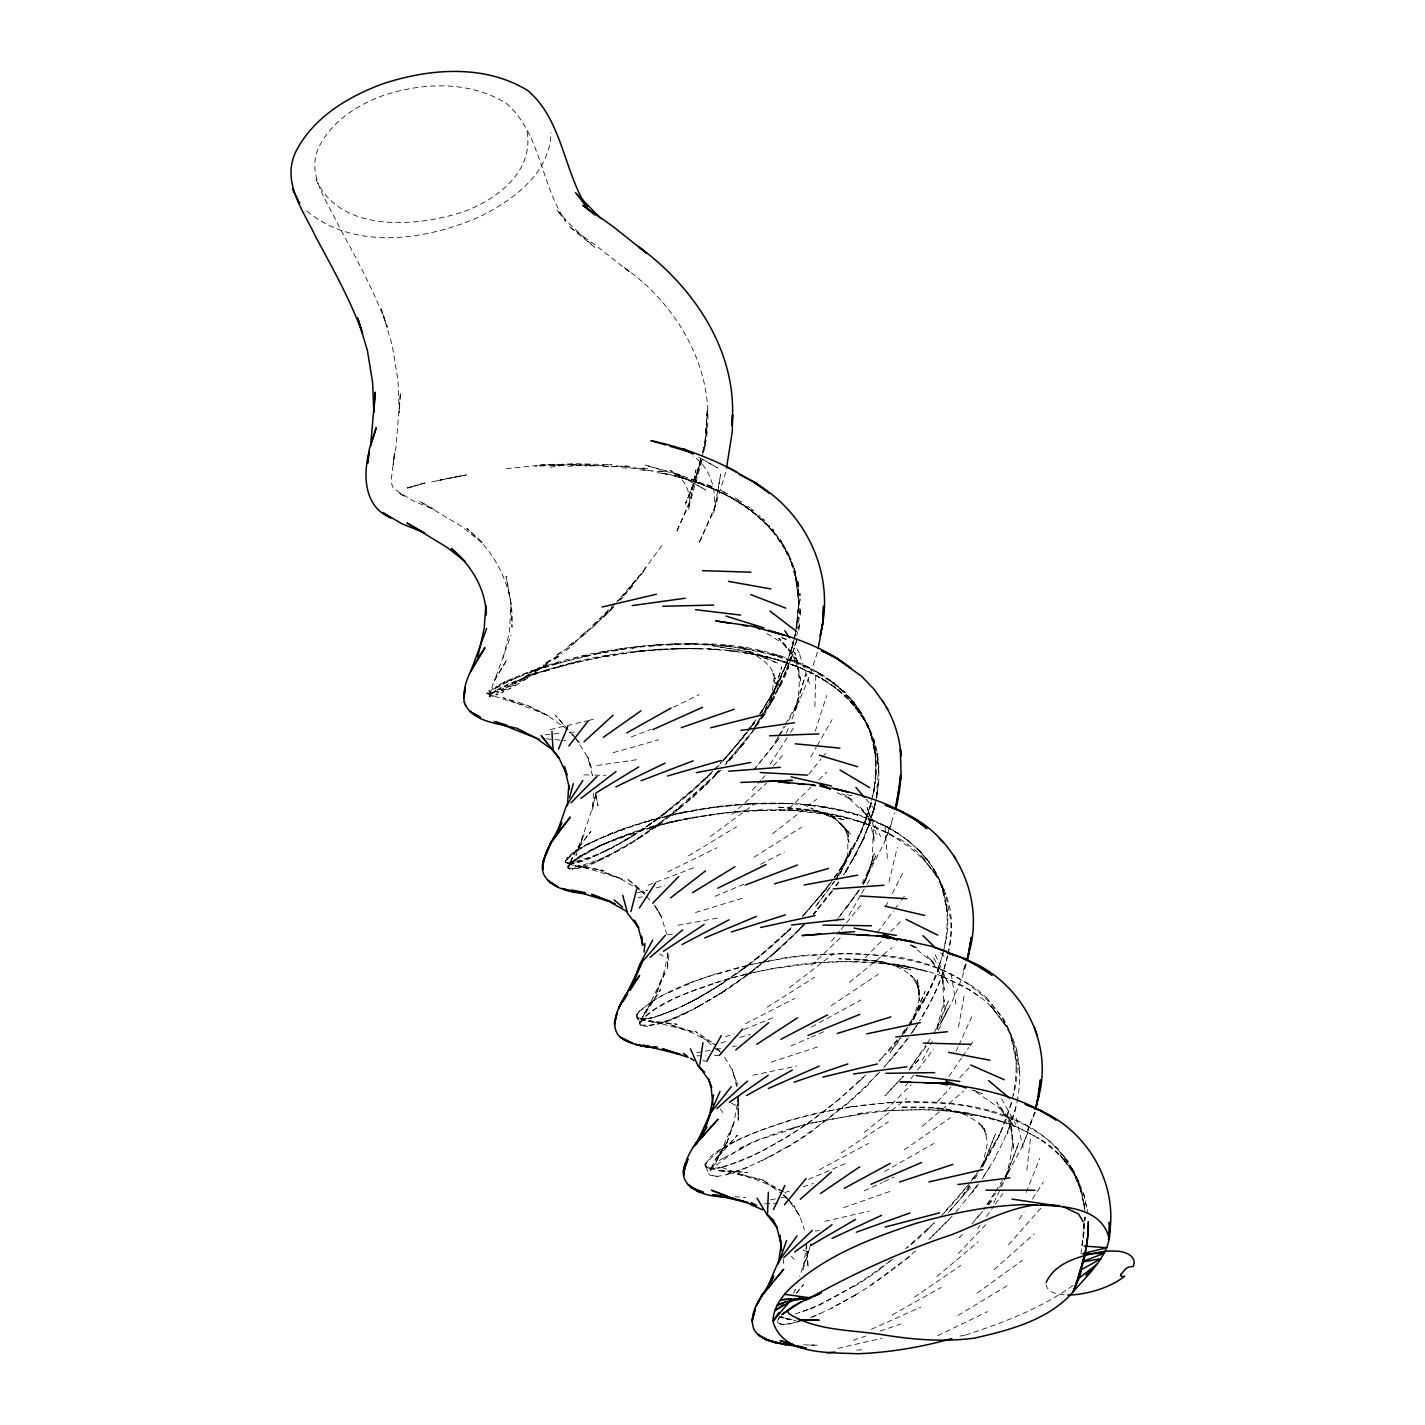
<?xml version="1.0" encoding="UTF-8"?>
<svg xmlns="http://www.w3.org/2000/svg" width="1425" height="1425" viewBox="0 0 1425 1425"><rect width="100%" height="100%" fill="white"/><g stroke="black" fill="none" stroke-linecap="round" stroke-linejoin="round"><path stroke-width="0.75" stroke-dasharray="5 3.75" d="M394.458 452.812L393.14 464.888L395.901 447.895L400.443 392.427L399.267 412.716L397.913 379.673L392.089 344.601L381.383 309.047L387.315 327.216C374.579 291.608 356.41 258.424 338.366 225.293C326.895 199.999 304.077 172.443 320.536 143.996C333.468 120.537 357.176 105.236 381.722 96.027C421.853 82.347 469.342 80.317 506.409 103.402C540.681 133.38 540.859 184.84 565.743 221.249L556.73 209.76L569.804 224.242L594.546 247.238L568.539 226.041L597.324 246.561L630.562 272.816L623.135 266.707C681.275 307.105 720.89 379.014 704.057 450.692M567.72 729.671L546.701 714.994L503.292 697.769L525.077 704.306C528.586 708.439 469.983 688.15 491.091 694.349L487.493 693.209L489.256 696.736L494.065 680.669L507.068 659.454L494.493 680.562L510.969 635.087M667.613 952.88L667.238 969.641L669.073 953.414M737.812 1099.655L738.257 1120.228L738.809 1096.359L733.964 1122.277L726.109 1144.987L734.32 1121.938L715.368 1163.37L728.104 1140.445L715.207 1159.897L709.507 1171.154C755.856 1128.921 824.024 1119.355 884.123 1111.072C953.165 1105.96 1042.067 1113.833 1078.921 1181.77L1069.231 1165.597L1060.129 1155.087L1075.43 1175.839L1071.6 1169.302L1082.003 1192.672L1079.616 1185.404L1084.603 1207.438M707.317 410.471L705.179 439.327L707.317 410.471L706.123 432.701L706.818 423.332M814.904 706.586L815.777 673.74M1085.013 1220.423L1085.102 1217.021M800.44 615.19L800.654 607.727L797.697 628.567M799.193 613.391L799.906 593.281L800.458 600.353M878.548 772.813L877.23 752.97L878.548 772.813C879.902 745.756 868.057 718.93 849.318 699.711L865.189 721.068L861.502 714.851L867.878 726.679L872.67 739.504L870.354 732.503L875.894 757.886C868.912 675.058 774.274 644.118 703.22 643.797C632.415 642.55 559.669 654.538 495.936 686.351M877.853 786.386L878.904 779.796L876.072 798.249L878.851 766.401L878.904 779.796L876.892 797.127M593.566 793.137L592.355 810.273L596.113 793.85M1083.392 1238.218L1084.924 1217.378L1080.969 1254.018M1026.837 1170.174L1030.631 1136.954M798.819 630.42L799.817 622.761L796.717 635.514M806.657 1244.417L802.916 1270.12L811.057 1243.811L799.71 1276.283M1082.056 1245.895L1084.122 1231.663L1083.232 1221.795M394.03 456.802L391.572 477.108L391.857 484.696L393.674 488.722L413.321 501.012L434.554 509.633L419.431 501.173L460.934 526.021L483.36 543.798L466.777 528.426C496.185 552.045 514.567 589.095 511.967 627.107L510.31 598.999L506.053 576.163L511.112 603.951L509.348 632.272L502.669 659.864M795.346 633.715C789.717 662.696 775.913 689.468 759.881 714.014L773.312 692.603L787.544 661.699L773.508 691.463M795.684 631.649L798.677 603.06L795.203 575.415L798.908 601.813L796.522 628.763M947.839 953.895C973.293 854.875 860.789 805.837 779.813 809.917C707.655 811.912 628.425 821.655 568.735 865.189L568.13 868.395L574.239 853.041L590.965 831.256L573.331 854.572L568.13 868.395C586.227 870.996 603.719 857.191 619.715 849.977C657.014 828.691 690.804 801.473 720.427 770.444C676.002 809.471 629.048 857.102 569.02 868.359L565.102 861.804C573.242 847.358 592.729 842.603 606.747 835.21C642.978 820.283 681.435 811.039 720.284 806.176C795.203 798.018 892.958 801.438 936.528 873.578A190.148 134.662 -22 0 1 943.671 891.498L947.287 911.644L941.604 886.297L944.062 893.528L939.413 881.487L933.179 870.194L937.044 876.607L921.102 855.784L937.721 877.016A190.398 135.072 -27.3 0 1 945.737 894.668M946.147 938.541L943.653 951.045M958.544 1027.051L964.565 993.172M948.213 953.646L949.228 948.248A190.077 128.214 -37 0 0 950.76 920.443L945.755 894.651M872.688 796.13C902.292 652.65 714.513 629.458 614.781 650.78L622.422 648.464C578.265 658.101 532.398 666.722 492.925 689.878L498.625 684.855L497.165 687.26L505.091 681.56L502.847 684.16L512.964 677.979L509.918 680.794L533.021 670.231L528.835 673.063L545.579 665.974L540.734 668.842L559.223 661.877L553.523 664.816L589.202 654.502L582.362 657.174L605.447 651.225L598.179 653.754L639.967 646.273L631.988 648.286L657.851 644.652L649.622 646.344L675.949 643.69L667.577 645.062L694.135 643.548L685.71 644.563L712.251 644.26L703.79 644.83L730.063 645.792L721.691 645.881L747.448 648.197L739.237 647.876L764.263 651.617L756.319 650.833L780.366 656.034L772.724 654.716L795.577 661.36L788.328 659.526L809.774 667.648L802.988 665.368L822.848 674.987L816.596 672.208L834.694 683.27L829.012 679.974L845.168 692.408L840.127 688.631L854.216 702.454L849.87 698.25L861.911 713.604M702.115 460.453L689.967 502.259L676.216 532.505L691.107 498.394L695.934 469.947L688.435 509.776C692.692 493.852 684.837 477.286 669.928 470.339L705.696 489.951L677.124 473.866L644.866 465.049L680.562 475.629L677.124 473.866C713.533 486.833 750.922 503.381 775.253 534.713C762.233 517.239 744.295 504.236 725.004 494.475L743.316 505.073L738.72 502.152L755.25 514.069L751.26 510.72L765.938 523.973L762.589 520.232L777.017 536.032L772.849 530.884L788.114 553.951M1017.949 1098.176L1014.689 1112.587L1007.154 1134.068L1016.577 1104.909M702.988 451.476L703.825 447.414L702.222 452.527M947.411 955.961C942.602 979.242 931.843 1000.831 919.535 1021.013M871.138 802.524C864.387 830.508 849.799 855.998 833.287 879.314C849.923 855.998 864.067 830.437 871.245 802.542L865.118 821.993L867.54 815.207L858.687 836.938L866.079 818.93L860.468 833.589L844.241 865.759L835.495 879.813L852.364 846.201L840.697 872.812L835.727 879.759L840.697 872.812L847.715 855.267L847.982 831.648L848.944 842.371L845.524 827.818L847.305 833.963L842.781 824.879L845.898 830.437L839.646 822.154L850.743 834.551L834.498 818.182L810.789 808.064L835.62 819.197L843.636 826.589C827.034 807.53 799.763 808.937 776.803 806.978L818.003 811.217L845.257 820.319L810.451 810.059L845.702 817.398L864.423 823.133C800.476 802.702 731.15 808.189 666.686 823.347C632.914 833.75 594.065 841.373 568.058 866.738L575.201 859.222L571.14 862.837M871.583 800.387L874.754 785.371L873.044 795.399M795.435 634.214L793.85 639.896M982.502 1165.864L987.489 1142.868L984.426 1128.564L986.225 1134.692L981.896 1125.75L985.102 1131.218L979.046 1123.114L983.161 1127.371C961.145 1105.23 929.082 1107.011 900.297 1107.065L943.884 1108.329L972.295 1115.508L934.39 1108.133L967.023 1112.729L1004.482 1122.49M1012.249 1098.853C1038.433 1015.117 954.376 958.348 880.294 955.462A189.365 94.193 -3.5 0 0 844.704 953.628L809.845 955.249M668.2 953.361L664.175 971.476L655.981 994.436L665.742 971.066L645.703 1012.765L660.594 989.573L645.614 1011.251L640.092 1022.954L640.466 1024.913C668.521 1027.763 694.581 1007.635 718.574 994.864C749.871 975.092 778.691 951.455 804.27 924.683C771.798 957.297 735.638 986.599 694.901 1008.312L700.209 1005.694L673.989 1018.269L657.37 1024.272M875.484 804.181L864.102 838.025L844.704 873.703M797.038 639.665L785.603 675.022L765.314 713.391M794.616 637.705L791.142 650.744M795.097 635.621L798.089 617.185L797.448 623.277L798.677 603.06L798.802 608.902L797.751 589.291L798.623 594.528C797.537 575.932 791.552 557.727 781.381 542.123L784.943 548.037M489.256 696.736L489.968 693.779L489.06 696.451M888.915 882.146L897.322 847.483M947.874 955.445L941.462 977.318A189.81 113.786 -43.5 0 1 927.978 1006.887L920.425 1019.766M700.69 458.654L695.097 479.976L685.888 502.936L694.634 481.258L701.884 456.891M875.253 802.346C869.731 828.317 857.725 852.399 843.564 874.683L848.231 868.199L843.315 875.199M875.93 799.888L872.26 814.53L874.683 807.726L867.362 828.869L870.212 822.528L860.647 844.366L864.102 838.025L852.56 859.863L856.728 853.308L843.564 874.683M876.464 797.786L877.515 793.6L876.197 798.641M966.257 964.208C959.844 986.937 949.424 1008.366 937.508 1028.707M702.24 456.338L705.072 445.206L703.433 451.529M701.26 459.954L699.639 466.278L701.243 460.222M871.316 802.56L870.23 806.817L871.227 803.005M595.864 793.814L591.054 812.232L575.932 855.517L584.143 834.551L568.094 867.113L569.804 869.303L569.02 868.359L572.993 869.392L571.514 868.769L583.68 866.774L580.866 866.952L599.569 860.451L595.543 861.413L609.17 855.712L604.645 857.137L619.715 849.977L614.727 851.865L643.12 835.602L637.367 838.327L655.66 826.892L649.64 830.045L681.649 806.799L675.29 810.772L694.777 795.453L688.346 799.763L707.744 783.287L701.332 787.954L720.427 770.444M790.519 652.525L793.298 641.998M700.405 460.311L695.097 479.976L685.211 504.218M702.685 451.707L703.825 447.414M936.67 1028.618L944.49 999.798L943.973 1007.368L942.459 976.089L944.365 989.947L941.907 978.494L942.851 980.952L938.362 970.372L927.212 955.961L935.655 964.6L909.898 944.169L917.932 948.355L907.761 944.258M943.243 952.844L938.808 967.468M725.699 472.298L713.889 510.88L698.784 543.531L715.706 504.895L720.623 474.329L713.587 513.606C717.434 492.676 711.52 468.38 693.102 456.053M1011.643 1102.398L1006.923 1117.342A189.187 119.504 -41 0 1 993.474 1146.787L980.293 1168.304M885.548 838.862L894.722 812.909M697.377 473.136L699.8 465.013M913.051 1019.855L919.054 999.727L917.362 978.209L919.428 1000.724L918.733 988.594L919.41 994.828L917.183 984.497L919.446 990.803L915.367 981.291L919.125 986.973L910.237 974.932L917.985 982.733C898.587 958.883 866.881 959.239 838.987 958.811L881.541 961.394L910.433 969.695L873.561 960.717L908.313 966.667L927.23 971.654C859.738 953.61 787.829 961.537 721.531 980.863C693.743 991.64 659.276 998.711 639.95 1023.008L637.064 1017.86L638.364 1019.231L637.83 1018.447C651.261 1021.208 664.442 1013.175 676.697 1008.829C718.913 989.306 756.746 961.216 790.216 929.118L770.604 946.966L743.654 968.501L750.262 963.692C719.055 986.242 686.084 1009.043 648.233 1018.572M488.846 693.548L489.844 690.217L488.65 691.214M700.12 463.677L695.543 478.551L697.769 471.835M817.327 652.24C810.255 675.967 801.028 699.158 788.595 720.605M815.296 731.257L826.66 695.543M1011.322 1103.057L999.388 1135.262L982.484 1166.897L995.309 1134.086L982.876 1166.06M1035.067 1112.355L1022.402 1146.128L1004.322 1179.989L1018.643 1143.331L1006.05 1176.337C1011.162 1156.031 1017.699 1133.231 1004.625 1114.421L1005.747 1116.381L999.032 1107.385L1000.528 1108.828L973.061 1090L982.199 1093.598L972.099 1090.107M965.473 964.03L962.997 971.672L965.758 963.674M864.815 882.592L874.255 853.611L864.975 882.627M568.735 865.189L567.898 867.665M762.339 715.599C777.854 692.336 788.524 666.312 796.807 639.736M904.43 1033.285C931.665 992.334 956.692 942.21 943.582 891.89C925.822 831.933 858.117 808.83 801.687 804.555L810.13 805.036C750.191 799.674 689.397 807.565 632.272 826.197C609.508 835.46 582.291 841.89 565.743 861.145L567.934 863.639L580.349 867.184L603.879 870.443L578.372 865.616L622.672 879.154L599.889 870.39L622.458 879.831L644.902 893.065L626.947 878.477L645.115 894.9M694.634 481.258L695.097 479.976M860.468 833.589L861.804 830.062L842.015 866.56L846.361 859.756L833.233 879.439M891.818 822.831L883.767 843.832L863.212 883.358M1026.232 1192.351L1039.716 1158.489M786.386 733.073L788.809 727.035M792.015 719.002L799.265 700.922M688.809 496.185L692.105 488.116M936.955 1029.278L948.409 1001.009L933.642 1034.194M1034.924 1112.248L1027.692 1130.007L1034.906 1112.319M1022.402 1146.128L1028.512 1131.04M914.227 1017.806L925.074 991.462L910.308 1024.646L914.227 1017.806L909.168 1025.109M787.544 661.699L784.872 667.826L792.656 645.988L778.299 684.944L764.281 712.09M982.484 1166.897L985.388 1160.36L980.774 1167.538M935.798 975.217L929.242 989.93L912.232 1019.249M956.139 1051.116L957.956 1047.126M958.865 1045.131L972.491 1015.188M1005.106 1178.279L1008.259 1171.492L1003.592 1178.742M640.092 1022.954L644.153 1017.201A190.077 26.558 -15.7 0 1 654.805 1009.185L671.763 999.869A189.81 40.826 -9.5 0 1 694.474 990.108L714.673 982.929M993.813 1202.825L1006.21 1176.747M1007.154 1174.752L1010.966 1166.737M793.565 1293.223L795.364 1289.5L793.173 1293.045M705.571 1163.566L711.022 1156.922M636.761 1014.796L640.11 1010.218L637.028 1014.742L638.204 1018.501L650.406 1021.725L676.982 1024.237L649.159 1020.621L694.011 1032.056L669.661 1024.486L692.39 1032.822L715.884 1044.97L695.453 1031.415L720.284 1052.416M861.893 883.518L875.823 855.784L863.354 884.391L872.26 862L873.24 829.688L874.38 841.48L870.515 823.525L865.456 813.461L866.614 815.652L859.685 806.514L868.876 817.024L845.684 795.328L839.717 792.817M1000.635 1132.341L981.095 1166.737M885.495 906.995L888.434 901.206M892.353 893.475L904.109 870.283M940.892 1023.061L948.569 1007.956L942.442 1019.944M918.662 1010.628L925.894 996.485M777.729 1320.476L779.172 1317.733M922.296 1060.236L932.342 1041.337M938.38 1030.008L941.391 1024.326M790.287 658.991L793.672 652.686L784.569 673.989L788.595 667.595L777.765 688.809L782.307 682.45L769.838 703.522L774.577 697.769L764.993 711.948M780.953 677.427L764.691 706.551M487.493 692.728L489.238 694.349M925.716 997.001L908.794 1024.361M759.632 718.61L754.217 728.086L761.021 717.452M760.718 716.704L773.686 693.939L781.791 666.811L770.711 702.97L774.113 677.766L775.2 683.59L772.902 673.099L775.289 679.012C772.243 662.518 756.479 655.963 743.351 648.713L778.335 663.409L745.881 650.94L712.696 645.863L751.901 652.472L745.881 650.94L780.9 660.505L795.72 666.045M777.605 737.883L775.414 741.712L778.709 736.618M778.709 735.959L784.195 726.358M785.282 724.434L797.341 703.327L805.82 674.168L794.063 710.915L797.341 703.327L795.257 709.597C802.863 682.7 800.618 657.174 778.869 638.525L798.962 662.393L778.869 638.525M810.807 756.907L816.133 747.573M817.202 745.702L832.129 719.572M848.908 915.456L860.664 895.221M861.733 893.368L865.99 886.012M867.059 884.177L870.265 878.655M995.754 1157.136L982.163 1178.813M859.026 890.073L836.119 921.191M759.881 714.014L773.312 692.603M969.249 1185.475L963.496 1194.435L969.73 1185.921M973.863 1178.297L976.161 1174.717M994.276 1193.224L983.784 1209.54L998.248 1189.305M995.434 1191.425L1002.434 1180.541M770.177 764.174L789.397 734.303M790.59 732.432L794.206 726.839M982.288 1178.724L991.889 1163.815M779.813 734.926L785.317 726.429M974.593 1179.063L977.977 1173.844M1019.213 1219.408L1024.023 1211.962M1032.448 1198.959L1043.296 1182.233M999.459 1187.435L1003.093 1181.859M764.299 714.94L744.313 743.013L726.625 763.818M778.139 1319.176L779.048 1317.787M914.529 1028.85L916.916 1025.216M760.825 713.141L764.512 707.619L760.772 712.874M911.02 1033.713L918.323 1022.829M755.446 725.788L763.782 713.729M926.25 1046.342L910.058 1068.02L925.947 1045.113M661.895 545.543L640.965 574.097L617.773 600.727M643.957 571.354L619.893 600.032L631.792 586.494M948.961 1076.213L961.305 1058.33M962.534 1056.548L968.715 1047.607M969.944 1045.825L974.896 1038.665M900.315 1037.881L890.18 1052.487L900.903 1038.469M901.58 1036.064L907.903 1026.926M835.994 885.566L838.523 881.933M927.176 1043.367L932.075 1036.313M979.046 1170.103L975.27 1175.518A189.347 102.279 -45.3 0 1 969.997 1182.661M760.879 712.785L764.512 707.619M835.941 885.709L838.399 882.2M902.061 1033.624L905.873 1028.227M755.784 719.91L738.346 742.888L722.76 760.665M846.361 908.295L859.489 889.823M834.48 881.487L815.26 907.102L834.337 881.38M977.586 1228.795L980.133 1225.268M986.456 1216.469L994.044 1205.906M995.309 1204.143L1002.897 1193.58M754.822 721.388L749.55 728.674L754.68 722.35L752.293 725.557M830.33 883.358L803.112 915.758M978.476 1183.943L972.099 1192.636L977.176 1185.778M838.719 917.558L858.171 891.373M722.974 761.146L747.519 731.933M877.426 932.342L893.386 911.002M894.722 909.239L900.048 902.114M901.384 900.351L905.374 895.007M832.004 881.131L821.049 895.327L830.294 883.126M756.087 725.539L763.996 715.118M832.271 891.462L814.067 913.924M907.119 1039.074L884.676 1066.47M966.916 1186.384L941.587 1215.507M972.295 1179.312L974.985 1175.768M492.195 692.105L489.79 695.347M905.356 1086.028L909.417 1080.738M910.771 1078.974L916.168 1071.938M917.522 1070.175L933.749 1049.032M832.253 890.767L813.283 914.084M831.844 891.373L813.55 913.817M645.952 567.756L629.369 588.08M568.646 865.616L571.104 862.535M744.046 735.834L746.7 732.468M748.036 730.776L754.68 722.35L747.876 730.9M897.127 1039.84L878.993 1061.215M746.522 732.628L732.486 749.835M836.012 886.012L838.559 882.805M490.075 692.033L493.495 687.776L491.465 689.059M754.074 769.553L779.778 737.616L754.039 769.625M808.705 774.345L821.085 758.973M822.457 757.263L827.961 750.423M831.416 941.248L839.681 931.148M841.053 929.456L845.185 924.398M846.557 922.723L861.68 904.18M796.735 1292.796L803.486 1284.673L796.343 1293.116M755.161 728.496L726.501 762.304L732.682 757.031L724.951 764.708M625.878 593.352L626.662 592.426M628.639 588.828L635.229 581.168M892.941 1057.19L882.128 1069.445M972.01 1223.843L983.143 1210.929M988.718 1204.463L992.887 1199.636L988.523 1204.588M752.257 790.18L760.736 780.473M762.143 778.869L764.958 775.627M773.437 765.938L784.748 753.006M955.819 1212.087L960.592 1206.637M743.939 736.725L720.284 763.337M948.355 1212.461L971.138 1186.508L948.409 1212.55M962.338 1234.371L959.435 1237.684L962.231 1234.602M975.43 1219.479L982.716 1211.214M1008.615 1244.702L1041.372 1207.581M802.898 916.186L826.393 888.737L802.418 916.293M879.278 1060.984L885.335 1054.251M760.202 719.055L764.032 714.798M952.167 1216.131L929.136 1239.269M726.501 762.304L744.313 743.013L738.346 748.517L753.754 729.921M877.818 1073.898C843.422 1109.79 803.13 1140.392 758.492 1162.444M903.45 1076.196L885.014 1095.736L903.254 1076.267M909.453 1069.73L919.98 1058.419L909.346 1069.765M937.312 1101.739L950.796 1087.293M959.791 1077.674L968.768 1068.055M802.382 925.983L798.232 930.4L802.792 925.591M718.236 771.085L714.103 775.467L718.752 770.854M713.266 1166.113L709.418 1171.012A189.151 21.393 -22.6 0 0 709.971 1175.233L716.9 1176.337A189.347 23.103 -30 0 0 730.027 1173.683L747.466 1167.36M813.426 914.405L816.472 911.198L813.568 914.173M613.837 606.533L590.092 629.886M879.652 1072.099L868.217 1083.784M944.258 1212.817L952.862 1203.484A189.347 102.279 -45.3 0 0 968.929 1184.068M958.277 1253.572L987.008 1223.416M613.124 607.299L602.419 618.236M714.014 769.874L732.414 750.708M615.03 603.612L591.82 626.198L611.111 609.918M865.207 957.671L881.719 940.821M890.732 931.612L901.241 920.871M948.943 1219.693L928.886 1239.501M711.859 772.671C681.364 803.041 646.772 829.582 608.635 849.638C595.169 854.804 580.349 866.186 565.458 862.553M712.732 771.139L694.634 788.381M885.495 1110.449L911.216 1084.799M791.196 927.764L757.12 958.117L763.729 952.933L743.654 968.501M616.562 602.027L635.087 583.733M638.917 1011.857C666.9 987.222 704.645 977.443 739.664 967.219C796.343 953.503 856.354 948.248 913.692 961.234A189.418 113.466 -6.4 0 1 943.51 970.532L970.229 984.568M934.462 1222.632L905.498 1248.852M859.934 1080.667L865.331 1075.394M927.568 1229.526L934.087 1223.22M788.933 808.616L811.021 787.295M818.912 779.689L826.803 772.083M804.27 924.683L772.029 954.875L778.317 949.78L745.204 976.374L751.456 972.01L719.055 994.24L724.987 990.749L694.901 1008.312M790.412 928.744L783.892 935.014L790.216 929.118M710.719 773.276L701.171 782.396L707.637 776.928C666.027 811.573 621.496 854.359 566.242 863.069L571.461 863.639L567.435 863.39M811.235 965.527L841.16 937.044M865.901 1074.806C832.182 1107.688 793.725 1136.153 751.046 1156.316C737.099 1161.357 721.958 1170.744 706.64 1167.574M715.582 768.431L720.266 764.138M604.236 614.478L612.162 607.264M620.089 600.05L623.259 597.164M731.969 814.477L766.525 783.251M575.201 859.222L572.886 861.306L580.509 855.695L574.988 859.685M495.971 689.842L490.734 694.545L492.07 693.548M994.222 1269.586L1034.212 1233.908M585.639 631.756L579.476 637.082L598.803 621.941M922.207 1126.356L963.514 1091.194M936.884 1276.533L978.263 1241.834M565.903 650.708L571.853 645.828M841.338 1108.098L813.622 1129.419M849.496 982.359L891.997 947.661M839.111 1099.263L812.909 1119.605A189.365 60.26 -44.2 0 1 786.351 1137.328L761.769 1151.151A189.418 41.058 -39.8 0 1 740.893 1160.752L723.401 1166.683M908.972 1256.975L881.737 1277.78A189.026 49.216 -42 0 1 855.338 1295.076M573.367 642.176L567.328 647.039L586.477 633.145M864.316 1132.376L906.549 1098.497M909.524 1256.565L868.912 1286.579M772.51 833.892L816.632 799.247M890.197 1261C862.232 1281.948 832.182 1300.9 799.176 1312.799M688.061 794.17L694.688 789.04L661.823 815.349L668.485 810.95L648.981 824.576L655.536 820.586L624.667 840.162L630.83 837.081L603.22 851.794L608.635 849.638L593.904 856.069L598.856 854.394L575.825 862.499M789.432 987.703L833.073 954.127M554.307 659.722L560.061 655.34L543.246 665.119M888.719 1262.212L893.831 1258.328M561.379 651.652L555.536 656.052L574.275 643.459M580.509 855.695L577.481 857.957L604.966 843.404L600.263 845.755L643.512 829.528L630.117 834.07M710.363 836.511L755.125 803.558M880.223 1268.482L887.009 1263.512M750.262 963.692L717.327 986.563L723.704 982.591L692.942 1000.742M977.122 1293.152L1022.242 1260.484M501.297 687.028L493.798 692.408L495.918 691.125M543.263 667.719L548.714 663.854L532.968 672.226M549.854 660.202L544.297 664.139L562.358 652.882M1072.954 1285.439C1040.873 1308.524 1003.396 1322.596 966.15 1334.887L962.053 1335.938M904.323 1149.797L950.617 1117.645M914.512 1297.106L960.664 1265.489M877.586 758.581L873.774 739.557L874.843 744.901C853.183 671.3 766.418 649.64 698.571 648.393C635.265 647.876 570.695 657.388 512.519 683.127L516.848 680.206L504.806 686.583L508.547 684.855M532.897 674.755L537.973 671.353L523.492 678.371M831.274 1005.622L878.334 974.201M538.917 667.808L533.716 671.246L550.905 661.396M841.267 1152.843L888.434 1121.778M650.299 1002.363L666.722 993.082M754.11 857.137L801.58 827.159M767.238 1007.154L814.708 977.194M523.367 680.847L528.016 677.926L514.959 683.555M580.313 856.158L587.278 851.847M724.096 1157.848L746.077 1146.128M528.711 674.417L523.919 677.338L540.022 668.931M508.315 683.786L498.483 689.718L501.44 688.204M688.56 855.784L736.6 826.749M958.028 1315.418L1006.869 1285.938M722.938 1148.372L736.226 1141.051M787.972 1146.341L769.429 1156.868M853.735 1286.045L823.668 1302.557M855.338 1295.04L831.096 1308.346A190.22 31.35 -36.2 0 1 810.219 1317.769M526.431 676.537L521.461 679.422L549.248 668.984L526.431 676.537L512.519 683.127M855.891 1294.755L831.612 1308.221M514.763 685.924L518.932 683.519L507.46 687.741M698.784 997.553L710.968 990.642M884.622 1171.439L933.874 1143.456M519.341 679.992L515.048 682.397L529.851 675.45M892.299 1314.83L941.177 1287.416M587.1 852.275L595.436 847.733M811.448 1026.98L860.985 999.958M819.161 1169.836L868.359 1143.491M507.229 689.932L510.863 688.043L501.155 690.911M760.754 864.262L784.391 851.99M511.005 684.588L507.247 686.529L520.553 681.007M745.418 1023.756L794.812 998.373M673.508 707.228L699.069 694.723M667.666 871.94L716.9 847.804M595.294 848.107L604.966 843.404M937.686 1335.688L987.507 1311.659M500.905 693.031L503.916 691.588L496.096 693.191M503.791 688.222L500.62 689.682L512.27 685.567M864.156 1190.801L882.146 1182.59M884.141 1181.663L894.134 1177.103M871.352 1329.347L920.764 1307.117M683.982 1013.781L688.863 1011.607L660.666 1023.435M791.071 1045.95L808.99 1038.13M810.985 1037.275L824.915 1031.201M605.607 843.368L616.651 838.648M808.438 1179.366L847.857 1162.586M715.118 896.307L744.972 883.749M810.7 1317.555L820.675 1313.369M495.829 695.222L498.198 694.242L492.391 694.581M671.709 1010.895L676.697 1008.829L654.823 1016.969M725.467 1036.955L733.626 1033.659M743.814 1029.527L774.398 1017.147M747.929 1167.2L723.241 1175.465M688.934 983.268L716.152 973.702M424.882 483.093L407.461 488.009L424.882 483.093L419.662 483.538M808.171 1309.468L795.15 1314.064M631.328 736.903L651.296 729.262M648.072 885.192L696.629 866.649M617.417 838.63L629.707 833.946M497.77 690.893L495.223 691.855L505.073 689.166M764.459 1138.165L799.193 1126.676M843.707 1207.652L892.46 1190.552M643.512 829.528L636.904 831.808L658.368 825.307L643.975 829.582M853.29 1340.302L865.688 1336.044M880.151 1331.092L900.796 1323.985M771.174 1062.124L819.019 1046.484M784.694 1192.582L792.888 1189.982M803.148 1186.722L813.408 1183.48M492.124 696.487L493.798 695.97L490.075 695.097M695.471 912.499L742.318 898.267M658.368 825.307L651.296 827.408L674.132 821.423L658.884 825.342M720.943 1042.975L727.267 1041.123M739.913 1037.4L750.441 1034.301M801.848 1320.779L787.918 1324.235L783.055 1324.573L777.89 1322.632L780.918 1324.377L784.997 1324.555M407.461 488.009L417.578 485.088L412.929 485.889M493.032 692.603L491.18 693.12L499.053 691.784M613.231 752.649L658.777 739.824M431.543 481.935L466.794 474.81M637.135 892.958L647.805 890.126M656.337 887.864L664.852 885.584M674.132 821.423L666.686 823.347L690.697 817.968L674.72 821.459M453.613 477.322L465.654 475.113L452.544 477.535M550.175 729.582L586.779 720.872M588.935 720.373L593.245 719.34M815.153 1122.312L866.133 1112.978M745.346 974.255L779.137 967.326M837.847 1348.46L881.968 1338.235M824.861 1221.296L869.392 1211.107M460.061 476.075L440.557 479.851M747.413 965.242L781.969 958.597M582.629 860.949L570.873 863.372M690.697 817.968L682.931 819.678L725.539 812.642M436.852 480.777L448.376 478.319M752.792 1075.252L796.593 1066.114M770.444 1199.886L779.03 1198.193M781.185 1197.766L787.615 1196.483M959.951 1336.098L966.15 1334.887M677.962 925.253L720.248 917.593M651.474 1017.931L642.96 1019.196M441.554 479.744L442.463 479.566M696.932 1052.648L703.184 1051.579M705.268 1051.222L713.622 1049.798M715.706 1049.441L721.958 1048.372M732.397 1046.591L736.565 1045.879M851.473 1106.53L817.166 1113.085A189.347 52.226 -6.9 0 0 785.727 1121.564C757.744 1132.091 724.025 1140.071 705.357 1164.706L708.029 1168.019L720.053 1170.905L747.662 1172.454L718.111 1170.05L763.479 1180.149L737.936 1173.559L740.234 1174.414L718.77 1166.22M596.915 765.474L636.832 759.685M638.044 897.483L642.248 896.895M550.139 467.204L575.504 463.713L611.877 464.71L585.728 466.189M506.356 468.665L539.933 465.209L575.504 463.713M654.2 650.103L662.269 649.016C621.923 652.632 581.685 659.348 543.085 671.834L562.269 665.297L556.071 667.897L577.339 661.503L570.712 663.908L609.793 654.983L602.223 657.032L644.367 650.406L636.369 651.831L680.402 648.322L663.231 649.479M489.719 693.441L488.615 693.565L494.386 693.494M717.345 813.746L743.529 810.967M539.933 465.209L557.549 464.212M567.791 466.385L593.637 463.837M568.967 863.479L576.341 862.748M545.08 734.819L560.381 733.341M569.127 732.503L575.682 731.862M815.1 1231.022L819.446 1230.594M856.639 1350.17L865.189 1349.422M489.844 696.843L490.788 696.772L489.274 694.777M648.019 1026.374L641.054 1025.644M815.189 962.837L852.114 961.43M884.747 1110.912L920.995 1109.558A189.026 104.987 -4.7 0 1 956.407 1111.838L989.627 1117.93A190.22 123.708 -10 0 1 1019.552 1128.208L1039.146 1138.522M538.917 465.28L556.534 464.301M735.247 811.733L761.68 810.041L753.362 810.451L797.715 810.647L789.575 810.219L832.414 814.957L824.754 813.639L848.837 818.538M887.383 1102.576L914.583 1101.721M764.708 1203.822L777.694 1203.181M698.571 648.393L672.297 649.052L698.571 648.393L681.399 648.785M641.125 1019.178L645.543 1019L637.064 1017.86M714.032 1168.429L708.029 1168.019M553.808 465.245L562.75 464.96L535.123 466.278M667.345 934.711L673.687 934.533M779.796 1316.842L782.165 1316.789L776.287 1316.397M616.117 466.474L570.57 464.835M561.557 464.978L580.83 464.835M696.861 1055.854L705.678 1055.729M714.477 1055.604L718.877 1055.533M603.826 466.688L630.01 466.349L620.962 465.441M571.763 464.817L597.877 465.334M783.91 803.54L792.496 803.575L747.733 804.021L756.354 803.201L711.93 807.69L720.284 806.176L677.73 813.8L685.478 811.733L646.487 821.78L653.363 819.375L619.198 830.775L624.934 828.192L607.388 835.442L612.501 832.877L587.83 844.508L591.322 842.139L573.865 852.88L576.074 850.725L566.972 858.937L567.56 857.262L565.743 861.145L565.565 859.792L566.028 862.731L565.102 861.804L567.934 863.639M717.327 1176.337L710.184 1175.376M699.586 648.82L690.502 648.713L716.597 649.283M809.24 1345.093L817.612 1345.2L802.239 1344.79M583.787 774.844L592.586 775.058M594.777 775.111L605.767 775.378M792.068 1319.497L779.938 1317.448L796.13 1320.779M621.888 467.881L647.858 468.754L638.97 467.453M717.648 649.693L708.635 649.141L734.338 651.029M856.087 959.31L881.541 961.394M734.677 1196.662L745.738 1197.57M639.754 469.822L665.315 471.996L656.64 470.25M546.505 738.845L565.796 740.555M1064.243 1294.862C1057.421 1294.274 1047.411 1292.689 1046.057 1284.548M735.46 651.492L726.608 650.477L751.67 653.719M801.687 804.555L827.266 807.458L819.072 806.55L843.796 810.932M950.119 1103.698L967.183 1106.085L991.497 1111.714M886.582 963.585L911.875 967.7M657.335 472.637L682.219 476.182L673.847 473.973M643.227 469.716L652.116 471.194M908.313 966.667L892.495 963.763L905.694 966.203M790.501 1319.71L779.938 1317.448M674.417 476.324L698.446 481.276L690.43 478.604M684.552 477.981L660.897 472.904L669.536 474.81M702.81 1060.574L709.062 1061.946M835.905 809.525L859.507 815.403L851.99 813.461M690.893 480.902L713.818 487.225L706.248 484.144M847.323 794.616L851.42 795.827L847.234 794.313M857.494 820.853L879.813 828.958L899.638 839.236M737.936 1173.559L760.808 1181.272L783.233 1191.817M874.273 820.782L867.202 818.36L887.918 827.195L881.327 824.291L900.351 834.605L894.33 831.202M706.604 486.335L728.211 494.119L721.139 490.538M781.826 637.794L787.882 640.128L781.862 637.581M803.13 1250.046L808.866 1252.326M942.869 976.713L962.997 985.886L980.275 997.179M872.617 826.001L879.065 828.727M942.281 976.624L968.929 989.449A189.347 131.385 -17.6 0 1 991.444 1006.727L1007.332 1027.283A189.151 132.953 -27.8 0 1 1016.933 1051.009L1019.819 1070.478M1013.834 1119.569L1027.354 1126.035M721.424 492.747L741.552 501.992L735.015 497.931M837.081 792.692L852.382 800.066L845.684 795.328M731.257 1103.146L737.01 1105.942M546.701 714.994L526.074 704.698L548.625 716.009M886.724 832.147L892.656 835.335M783.233 1191.656L762.82 1180.167L781.488 1193.633M698.731 457.318L717.594 467.952L702.489 459.135M735.211 500.104L753.683 510.756L747.769 506.267M766.988 633.591L783.679 643.779L791.89 652.757M659.526 953.824L663.231 956.122M404.273 496.274L398.234 492.391L403.008 495.473M747.893 508.351L764.53 520.357L759.276 515.458M906.229 839.129L911.572 843.012M1084.977 1210.769C1064.671 1068.127 855.036 1093.705 758.688 1131.112A189.187 34.895 -12.1 0 0 736.173 1141.051M759.311 517.435L773.971 530.812L769.429 525.469M834.498 818.182L835.62 819.197M921.423 852.31L916.756 848L929.759 862.517L925.769 857.779M306.945 211.06C354.718 251.085 426.431 240.077 479.798 216.689C512.911 200.319 550.317 173.048 550.976 132.632M940.571 952.755L945.345 957.404M783.198 1194.845L787.384 1198.942M788.773 1200.295L792.977 1204.374M789.913 1201.328L783.786 1195.219L788.969 1200.937M986.349 997.429L1002.701 1017.682M1055.64 1146.448L1068.287 1161.5L1055.658 1146.751M921.512 856.3L926.125 861.127M705.785 1166.861L708.902 1173.452M1007.083 1027.015L990.803 1006.264L996.004 1011.572M990.927 1006.139L1006.513 1026.748L1002.612 1020.211L1008.704 1031.451L1013.211 1043.438L1010.788 1036.1L1016.168 1061.376L1012.783 1041.176M1065.134 1160.52L1060.645 1155.657A187.103 129.248 -16.8 0 0 1039.288 1138.397M854.092 704.965C826.393 673.437 784.569 659.062 744.206 652.721L768.413 657.353L761.253 655.874L784.373 661.913L777.587 659.953L799.443 667.47L793.155 665.065L813.55 674.025L807.761 671.157L826.5 681.506L821.245 678.175L838.149 689.932L833.5 686.155L848.463 699.301L844.491 695.115L857.387 709.543L854.092 704.965L864.797 720.587L862.161 715.617L870.604 732.379L868.698 727.071L874.843 744.901M790.269 1202.379L800.013 1216.523L793.761 1205.639L800.209 1217.378L804.43 1229.989M568.041 729.333L555.198 715.118L564.603 726.002M569.982 732.218L575.272 738.097M576.591 739.575L579.227 742.514L571.496 733.038L573.937 736.119M646.416 896.343L650.299 900.689M717.292 1048.64L720.106 1051.828M791.267 1256.138L794.17 1259.415M769.393 527.446L781.987 542.123L778.157 536.37M865.919 799.069L875.894 810.718M717.149 1048.515L722.154 1054.357M778.406 1323.291L777.48 1321.509M575.148 737.651L586.779 755.606L591.535 768.253L587.812 756.889L592.907 777.516M772.564 530.563L783.109 546.22M778.086 538.294L788.488 554.165L785.424 548.055M791.997 641.571L801.509 656.159M720.409 1108.988L722.742 1112.551M654.182 905.035L661.414 916.364L655.108 905.73L661.61 917.504L666.615 933.909M784.765 547.538L781.078 541.696L789.432 558.44M933.286 868.413L936.528 873.578M724.648 1057.297L731.524 1068.786L736.173 1081.29L732.183 1069.498L736.529 1086.046M858.438 709.169L868.092 725.788L865.349 720.925L872.421 738.168L870.248 732.468C877.087 751.402 877.622 771.976 873.863 791.605L875.965 770.711L875.787 777.284L875.538 757.459L876.143 763.764L873.632 744.669L875.021 750.672M933.571 957.885L948.355 983.339M1001.615 1098.782L1015.918 1124.681M315.905 179.336C339.88 232.489 413.731 227.323 460.56 212.681C495.312 201.281 535.141 171.641 526.787 130.281M1076.213 1176.337L1083.855 1194.097L1087.881 1212.817M1077.158 1178.6L1064.439 1156.726L1074.753 1172.65L1071.547 1167.342L1079.633 1184.353L1077.158 1178.6L1083.071 1196.84M785.317 549.89L793.44 566.847L791.16 560.435M867.665 809.632L880.632 836.635M791.035 559.811L788.096 553.577L794.224 571.354M935.263 954.732L947.393 981.683M639.148 1020.674L639.985 1023.079M870.835 818.324L867.13 807.458L876.767 835.745M799.674 654.627L809.436 683.466M795.791 572.779L793.618 566.224L797.483 584.891M791 562.163L797.929 587.082L795.239 573.349M1083.588 1193.669L1087.239 1210.609M1016.15 1118.126L1023.15 1147.535M798.944 586.316L797.572 579.494L799.14 598.928M1081.468 1191.086L1084.603 1208.133M1016.737 1050.635L1019.944 1076.872M595.686 793.511L597.983 805.731L596.077 795.15M783.073 1259.005L783.786 1263.191L783.233 1258.827M951.188 973.738L955.926 1004.037M946.289 904.697L947.18 910.86L946.432 904.234M639.7 1022.206L639.914 1024.058M1084.193 1203.413L1084.87 1210.128M1015.366 1053.877L1016.31 1067.236M806.033 1244.043L808.118 1267.555L806.782 1246.519M885.05 827.123L887.348 858.509M737.135 1086.509L736.903 1082.662L737.17 1086.954M737.74 1096.163L738.257 1120.228M784.017 1317.145A187.477 27.556 -34 0 1 781.417 1317.341M1027.069 1126.267A187.477 125.364 -12.5 0 1 1055.408 1146.573M798.445 1321.474A187.103 23.406 -30.7 0 1 785.603 1324.163M822.92 1303.412A190.772 39.116 -39.4 0 1 807.458 1310.234M991.248 1111.981A190.772 116.333 -6.7 0 1 1013.549 1119.801M880.027 1269.372A189.24 59.565 -44.1 0 1 853.326 1287.007M914.458 1102.273A189.24 94.763 -3.5 0 1 949.798 1104.232M927.693 1229.739A189.454 80.94 -46.2 0 1 907.547 1247.677M851.616 1106.762A189.454 73.601 -3.9 0 1 887.401 1102.843M857.672 1113.638A189.418 85.037 -3.4 0 1 884.693 1110.574M915.652 1250.847A189.418 69.504 -45.4 0 1 908.918 1256.565M791.356 1128.457A189.436 63.003 -5.1 0 1 814.708 1122.045M976.82 1185.689A189.436 91.574 -46.1 0 1 960.308 1206.458M739.593 1148.318A189.204 43.249 -9.1 0 1 762.785 1138.041M1009.238 1127.228A189.204 111.132 -43.7 0 1 995.113 1157.082M1016.078 1067.307A189.311 130.423 -33.1 0 1 1013.05 1095.255M709.81 1157.278A189.311 24.065 -18.7 0 1 721.121 1148.871M712.607 1166.273A189.258 28.5 -15.2 0 1 723.063 1158.062M1019.641 1070.549A189.258 125.934 -37.5 0 1 1017.717 1098.23M1002.773 1017.646A189.276 133.237 -23 0 1 1012.73 1041.194M707.156 1167.307A189.276 21.232 -26.1 0 1 704.983 1163.833M970.069 984.675A189.507 127.217 -12.9 0 1 986.225 997.5M722.707 1167.2A189.507 27.396 -33.7 0 1 713.551 1168.785M770.088 1156.156A189.365 33.007 -36.8 0 1 748.125 1166.719M912.036 967.468A189.365 121.463 -9.3 0 1 943.047 976.535M813.283 1130.452A189.4 50.872 -42.5 0 1 787.384 1147.428M852.007 962A189.4 103.597 -4.4 0 1 886.297 964.102M781.755 958.277A189.668 72.408 -3.9 0 1 809.756 954.91M859.738 1080.382A189.668 82.258 -46.3 0 1 839.004 1098.924M868.609 1084.318A189.632 72.034 -45.7 0 1 841.48 1108.828M779.528 967.896A189.632 82.579 -3.3 0 1 815.296 963.46M717.274 974.005A189.614 50.053 -7.2 0 1 748.321 965.669M906.817 1028.138A189.614 104.488 -45.3 0 1 902.88 1033.535M897.412 1040.66A189.614 104.488 -45.3 0 1 885.798 1054.553M914.69 1028.886A189.632 94.032 -46.3 0 1 912.196 1032.484M908.331 1037.863A189.632 94.032 -46.3 0 1 893.083 1057.279M714.94 983.018A189.632 60.509 -5.2 0 1 745.578 974.379M668.467 992.922A189.632 32.9 -12.5 0 1 690.787 983.214M939.289 967.433A189.632 121.606 -40.6 0 1 926.214 997.055M641.357 1009.826A189.578 22.355 -19.3 0 1 652.294 1001.811M947.376 910.789A189.578 132.044 -32.4 0 1 946.449 938.487M637.171 1017.806A190.148 20.128 -26.8 0 1 636.494 1014.921M641.25 1025.555A190.398 19.861 -23 0 1 639.789 1023.079M899.852 839.058A190.398 132.917 -16.7 0 1 921.69 856.193M662.322 1022.313A190.398 21.892 -30.6 0 1 649.087 1025.679M616.206 465.939A204.737 106.269 3.3 0 1 643.441 469.181M590.306 628.87A204.737 53.74 -49.4 0 1 572.209 644.723M706.907 429.424L703.576 450.122L706.907 429.424M643.013 1016.31L641.767 1018.786L647.039 1009.043L643.013 1016.31M717.47 1157.207L715.207 1159.897L737.313 1135.191L717.47 1157.207M698.784 997.714L681.88 1006.353L698.784 997.714M653.131 1022.046L642.426 1019.872L653.131 1022.046M580.349 867.184L570.517 864.423L580.349 867.184M686.351 479.245L678.033 476.912L700.619 483.36L686.351 479.245M702.454 484.642L694.492 481.828L715.849 489.683L702.454 484.642M717.719 490.984L710.202 487.706L730.134 496.933L717.719 490.984M1008.027 1117.538L996.752 1102.38L1014.315 1126.926L1008.027 1117.538M793.333 566.812L790.928 560.399L793.315 566.794M797.733 663.854L794.705 652.276L800.975 682.397L797.733 663.854M1012.053 1130.827L1009.862 1119.622L1013.585 1150.046L1012.053 1130.827M1084.354 1208.56L1084.087 1204.143L1084.265 1208.507"/><path stroke-width="1.5" d="M1088.219 1221.403C1088.914 1245.824 1081.112 1269.443 1072.936 1292.154C1048.105 1320.173 1009.63 1330.131 974.451 1338.111C944.276 1342.172 914.013 1339.767 884.123 1334.976C852.203 1329.614 817.38 1331.502 789.076 1313.761L787.099 1310.644M463.998 697.431C463.553 678.656 475.522 662.785 484.963 647.609L471.657 670.088M767.576 1212.96L768.342 1192.28M1088.433 1222.686C1088.29 1246.59 1082.341 1270.263 1072.936 1292.154C1089.911 1271.973 1114.528 1252.023 1109.309 1222.169L1108.597 1239.803M822.902 618.112L823.561 606.177L823.08 621.336L818.235 648.339M567.453 805.695L568.771 785.139M731.898 425.22C738.738 353.667 694.848 287.886 639.13 247.059L646.612 253.205L612.803 226.361L582.896 205.325L594.831 215.015M1109.701 1232.055C1117.129 1181.681 1086.723 1130.666 1040.375 1110.645L1056.263 1119.997C1021.191 1096.217 978.458 1087.168 936.92 1082.875L947.5 1084.942M731.702 425.434L732.628 414.924L732.272 431.579L726.518 468.095M644.011 952.096L644.955 943.582M464.158 697.359L465.227 687.99L463.677 698.375L464.514 702.685M822.563 624.079C832.627 568.504 803.362 510.132 754.413 482.737L769.5 493.246L756.871 483.556L727.534 467.204M699.907 1064.208L702.935 1042.744M781.31 1243.544L778.335 1263.886L786.636 1240.427M463.677 698.375L463.837 697.306M477.856 656.889L484.215 628.211L485.818 605.572L486.281 614.3M968.448 953.699L971.369 937.347L967.237 960.308M821.512 629.903L823.08 621.336L820.141 635.799M896.467 806.96L899.478 790.822L900.618 775.111L897.091 801.652M705.482 1127.335L709.454 1115.597L713.587 1094.97M1036.117 1108.383L1040.464 1079.669L1038.415 1097.66L1035.209 1109.558L1039.021 1094.614L1038.415 1097.66C1054.393 1040.143 1018.786 977.692 962.997 958.544L980.186 966.773L992.21 975.145L966.773 959.435L935.423 947.678M820.212 635.995L821.121 632.041M968.074 955.747C986.421 899.05 955.801 833.963 900.689 811.484L916.916 820.675L926.891 828.602L914.886 819.09L916.916 820.675C892.424 804.056 863.692 794.901 834.925 788.951L848.374 792.086L831.844 788.007M895.808 805.731L901.17 777.783L900.333 749.033L901.188 755.998M1046.128 1282.607C1055.088 1261.909 1081.308 1255.781 1101.489 1251.791A67.634 29.23 -24.8 0 1 1114.956 1251.132C1123.31 1250.687 1138.183 1255.692 1133.107 1266.593L1130.773 1266.683A4.222 1.835 -24.8 0 0 1125.376 1269.23L1121.19 1274.075M630.954 911.59L636.637 889.449M569.572 797.679L573.313 783.661M895.345 807.904L896.503 803.736M1082.893 1261.553L1084.835 1254.784L1078.476 1276.39L1081.29 1270.013L1079.153 1278.082L1072.936 1292.154M966.898 959.969L969.196 952.541L966.72 960.201M555.821 836.172L566.527 805.481L582.861 780.508M470.553 671.959L486.637 628.567M705.642 1127.139L710.523 1113.085L731.274 1086.669M558.671 830.526L561.771 822.581C554.503 837.704 542.693 852.257 542.747 869.82C542.996 848.73 557.977 832.538 570.356 817.042L550.424 843.493L551.867 840.928L543.37 861.074L544.332 858.028C533.734 883.019 566.829 893.137 585.443 893.457M558.529 749.016L567.827 726.269M766.632 1289.215L778.282 1261.891L797.092 1235.831M665.386 935.299L642.123 961.964L632.647 984.479L639.647 964.672L652.686 940.055M709.454 1115.597L719.981 1091.479M696.219 1144.364L710.523 1113.085M642.123 961.964L622.885 1001.668M773.472 1209.593L784.89 1185.475M768.164 1287.79L773.757 1276.194C766.205 1292.048 746.059 1310.662 754.235 1330.006C762.268 1341.905 779.35 1343.971 792.496 1344.879M699.693 1139.537L706.871 1126.623C697.751 1141.692 683.43 1156.316 683.84 1175.18L685.336 1163.156C674.328 1188.86 709.686 1198.496 728.478 1196.662M707.103 1060.485L721.299 1035.637M624.079 999.798L627.659 994.187M630.064 990.446L639.629 975.502C627 991.462 595.169 1033.731 632.112 1042.94L620.409 1037.115C630.473 1044.472 643.174 1046.841 655.375 1047.713M639.362 907.992L655.5 882.948M778.941 1312.354L773.009 1321.26C782.218 1355.46 829.671 1352.289 857.707 1353.75C889.538 1352.521 921.173 1347.231 951.811 1338.556M1108.739 1237.114C1099.548 1202.914 1052.095 1206.084 1024.058 1204.624C987.204 1205.782 950.974 1213.441 915.616 1223.487C870.853 1238.414 824.737 1255.71 789.824 1288.61C781.096 1297.462 773.169 1308.293 773.009 1321.26L790.038 1301.043M568.878 745.898L588.4 720.64M784.462 1204.82L806.14 1178.493M765.278 1291.531L761.021 1296.661L783.697 1269.265L775.2 1279.543M768.111 1288.111L772.368 1282.963M719.251 1055.515L742.692 1028.992M652.703 903.218L678.728 876.535M570.98 802.898L597.217 776.251M783.75 1257.741L812.375 1230.381M584.018 741.766L613.053 715.261M782.004 1314.545L793.369 1306.084L810.38 1297.356M716.918 1108.614L747.466 1081.058M800.28 1199.244L831.381 1172.045M1085.85 1275.09L1091.942 1269.764M650.138 957.297L682.682 929.902M782.129 1314.509L801.153 1301.755M735.745 1049.976L768.663 1022.74M1097.161 1264.046L1079.153 1278.082L1080.079 1270.37L1101.329 1258.596L1082.519 1261.962M670.623 897.892L705.535 870.907M580.866 798.499L616.045 771.513M794.74 1252.005L832.04 1224.716M782.966 1304.748L774.701 1310.644L795.684 1298.549M603.47 737.242L640.947 710.843M729.262 1102.398L768.217 1075.252M820.426 1193.527L859.72 1166.808M663.444 951.294L704.128 924.522M756.711 1044.293L797.537 1017.824M692.568 892.656L734.997 866.721M595.971 792.941L638.703 766.953M810.985 1245.325L855.517 1219.462M626.697 732.967L671.139 707.993M746.522 1095.522L792.318 1070.086M844.259 1188.325L890.18 1163.441M681.952 944.561L729.048 919.802M780.882 1039.306L827.498 1014.903M717.808 888.167L766.062 864.583M615.885 786.867L665.048 763.141M832.022 1238.396L881.594 1215.347M652.917 729.582L702.596 707.299M768.396 1088.522L819.197 1066.096M870.924 1184.282L921.601 1162.479M704.805 937.899L756.443 916.4M812.179 1296.607C856.888 1271.902 903.575 1250.598 952.256 1234.495C980.026 1223.576 1006.424 1208.471 1036.509 1204.713M807.975 1035.476L859.756 1014.404M745.4 885.05L797.448 865.028M641.001 780.775L693.138 760.843M785.3 1302.112L777.106 1305.211C791.409 1298.015 807.69 1301.239 821.138 1292.867L805.82 1299.921L810.772 1297.943L784.605 1294.31M1082.448 1261.57L1104.642 1253.163L1083.125 1253.947M856.3 1232.197L909.88 1212.996M681.257 727.676L734.196 709.223M794.135 1082.163L847.875 1063.905M899.478 1181.984L952.898 1164.421M731.328 931.986L785.424 914.85M837.17 1033.481L890.857 1016.88M667.47 776.002L721.353 760.469M774.523 883.821L828.531 868.466M885.174 1227.05L939.538 1212.853M710.737 727.765L764.833 714.174M822.848 1077.086L877.319 1063.976M1082.982 1253.537L1107.047 1247.73L1084.122 1246.056M602.045 607.05L656.408 594.225M928.957 1181.931L982.912 1169.551M760.594 927.479L814.957 915.669M866.667 1033.855L920.425 1022.598M696.255 772.635L750.957 762.464M804.145 885.014L857.672 875.146M740.929 730.384L794.509 722.742M632.201 605.589L685.229 598.233M853.504 1073.951L906.87 1066.808M957.921 1184.513L1009.862 1177.834M791.552 925.003L843.956 919.214M895.755 1036.955L947.411 1031.736M826.696 1352.806L835.264 1352.058M791.338 1298.905L780.419 1299.778L806.514 1298.478M797.893 1298.389L802.257 1298.033L799.158 1297.658M728.709 771.228L780.33 767.309M833.073 888.968L883.999 885.228M820.729 934.159L802.008 935.548L854.43 931.665M759.596 781.702L792.3 780.401L740.84 782.432M769.589 735.781L818.983 733.893M662.803 606.248L713.747 605.091M885.78 1073.31L934.693 1072.615M985.957 1190.16L1034.835 1190.249M823.098 925.074L871.441 925.769M799.3 1319.853L819.108 1320.191L798.321 1319.657M839.414 933.66L886.973 936.528L897.269 939.52M923.4 1043.082L970.835 1044.329M911.109 1082.288L900.03 1081.967L948.783 1083.356L924.398 1082.662M702.454 570.677L750.957 572.191M1040.606 1204.855L1059.007 1205.532M715.546 1195.967L720.124 1196.198M760.309 772.51L807.352 775.129M860.308 895.969L906.603 898.73M856.71 934.693L869.678 935.477M876.161 935.869L886.973 936.528L897.394 940.001M721.406 1195.575L712.553 1194.845L747.893 1202.326M795.328 743.814L839.913 748.143M789.218 782.966L778.228 781.844L814.53 784.961M798 783.875L804.591 784.534M811.181 785.211L815.563 785.656M819.963 786.119L830.597 788.684M695.543 609.686L740.626 615.083M649.248 1046.075L642.978 1045.255L679.743 1054.411M653.416 1046.609L657.584 1047.161M916.15 1075.554L959.88 1081.468M782.467 1344.256L786.226 1344.79L765.296 1339.286L757.726 1334.459L769.055 1340.497L765.296 1339.286L776.483 1342.813L772.849 1341.905L806.283 1348.264L798.232 1345.895M1012.017 1199.102L1055.052 1205.55M733.643 1198.674L711.502 1190.213L731.203 1198.033L755.001 1205.39M730.419 623.348L715.742 620.89L751.509 626.145L784.445 635.354L768.396 630.242M742.995 625.45L747.199 626.145M854.074 928.12L896.378 935.495M913.995 941.854L897.002 938.79L930.792 946.111L946.592 951.455M728.46 581.347L770.765 588.935M585.568 892.673L571.158 889.93L611.378 902.132M948.622 1052.362L989.93 1060.236M911.145 941.355L876.713 935.513L889.058 938.505M514.763 727.908C497.646 723.205 470.98 721.887 464.212 701.812M688.186 1057.386L662.376 1048.764L679.992 1054.197M791.053 776.821L831.648 786.048M884.925 906.104L924.718 915.456M743.636 1201.15L731.203 1198.033L735.656 1199.44M772.047 631.435C800.155 639.255 828.246 649.889 851.135 668.45L836.35 658.136L861.662 676.323L873.899 689.094L884.052 703.255M611.432 901.989L591.624 894.294L615.19 903.771M665.742 445.01L650.904 440.646C680.883 446.969 710.024 457.567 736.992 472.156M669.982 446.257L691.178 452.509L683.252 448.661L686.529 451.119M792.193 1344.113L780.134 1340.551L800.529 1347.64M819.304 755.232L857.618 766.739M496.345 722.03L506.694 725.129M725.913 616.063L764.032 627.944M955.302 955.569L947.126 952.808L966.773 959.435M945.879 1081.076L966.061 1088.023M897.643 939.681L883.358 934.426L893.528 938.523M553.274 883.749L549.605 882.324L551.315 883.001M750.743 594.581L785.816 608.154M494.261 721.406L539.63 739.486M824.345 786.564L830.169 788.951M829.795 788.595L819.856 784.391L825.592 787.152M750.868 1204.713L762.945 1209.861M970.763 1065.027L1004.304 1079.722M691.178 452.509L685.532 449.855L693.084 454.112M1062.997 1206.53L1078.529 1213.993L1083.232 1221.795M906.068 919.392L937.757 935.156M739.361 474.668L756.871 483.556M516.206 727.926L535.764 737.901L552.668 749.906L550.121 746.718M751.189 1202.54L756.586 1205.479M611.076 902.577L627.534 911.911M839.984 769.999L869.499 787.544M754.003 625.646L759.561 629.048M683.412 1053.449L686.975 1055.818M690.537 1058.205L694.082 1060.574M769.91 611.076L796.611 631.471M988.576 1080.613L1009.541 1098.158M614.157 899.905L622.6 907.155M600.798 218.47L575.522 192.624L587.189 207.569C563.445 170.804 562.447 119.771 527.624 90.47C484.037 63.787 428.711 68.489 381.971 84.111C348.751 96.508 315.709 116.12 297.861 147.879C279.389 179.746 302.652 209.012 316.083 237.548C332.898 268.702 350.247 299.713 362.36 333.076M923.026 935.691L935.78 948.106M938.63 837.473L943.546 842.709L940.482 839.432M855.944 787.437L864.494 797.412M547.556 743.529L541.179 735.549L558.956 757.851L553.114 750.53L551.938 731.452M553.114 750.53L559.117 758.278L567.043 775.04L564.371 766.597L569.519 789.094M784.854 630.652L789.61 637.937M954.18 856.087L955.676 858.545M757.013 1198.176L766.828 1214.332L773.543 1220.637L766.561 1213.922L777.302 1227.905L772.956 1220.156L776.946 1227.709L781.114 1244.631L779.849 1235.315L781.648 1250.651M886.172 706.853C894.419 721.068 899.389 737.188 900.885 753.54M882.52 700.69L887.704 709.418M292.357 188.937L299.82 203.419M690.448 1048.818L698.054 1065.953L704.502 1072.508L698.339 1065.348L708.546 1079.74L711.609 1087.685L708.759 1079.313L711.146 1087.524L712.963 1104.945M465.28 704.841L465.601 705.731M1034.479 1027.247L1037.507 1036.456M362.573 333.183L357.711 317.989L367.418 350.639L372.584 382.167L373.884 412.395L375.202 392.249L370.643 445.793L376.2 427.732L369.218 449.498L367.792 463.107L369.022 452.188C362.805 475.986 364.337 507.389 391.002 517.898L382.63 512.483L402.171 523.901L424.703 532.932L406.998 523.028L446.862 547.236L465.458 561.717L451.333 548.358C470.909 565.012 485.996 588.757 486.121 615.083M622.725 895.327L627.641 913.407L638.738 927.835L634.214 920.158L638.4 927.942L642.924 945.238L641.428 936.011L642.337 945.256M1121.19 1274.075A4.222 1.835 -24.8 0 0 1122.401 1276.355L1124.735 1276.266C1111.108 1286.561 1094.329 1292.154 1077.514 1294.399A67.634 29.23 -24.8 0 1 1067.663 1294.987M614.496 1022.865L614.46 1024.504L617.274 1012.106L614.496 1022.865M752.186 1320.031L752.026 1321.777L755.232 1309.201L752.186 1320.031M684.036 1169.996L683.501 1171.92L687.937 1158.935L684.036 1169.996M620.338 1004.785L618.592 1008.277L625.237 995.95L620.338 1004.785M758.296 1302.005L756.337 1305.674L763.248 1293.294L758.296 1302.005M696.166 1143.331L693.262 1147L718.04 1119.266L696.166 1143.331M649.07 1047.161L635.55 1044.383L649.07 1047.161M575.094 892.086L562.501 888.559L575.094 892.086M703.416 1192.44L690.537 1187.274L703.416 1192.44M893.083 808.1L885.174 805.018L903.788 812.499L893.083 808.1M1032.858 1107.261L1025.02 1104.161L1043.349 1111.803L1032.858 1107.261M557.692 886.92L547.61 880.258L557.692 886.92M829.118 654.271L821.548 650.673L838.791 659.348L829.118 654.271M480.047 717.167L469.555 711.253L480.047 717.167M698.588 1191.656L688.364 1184.87L698.588 1191.656"/></g></svg>
